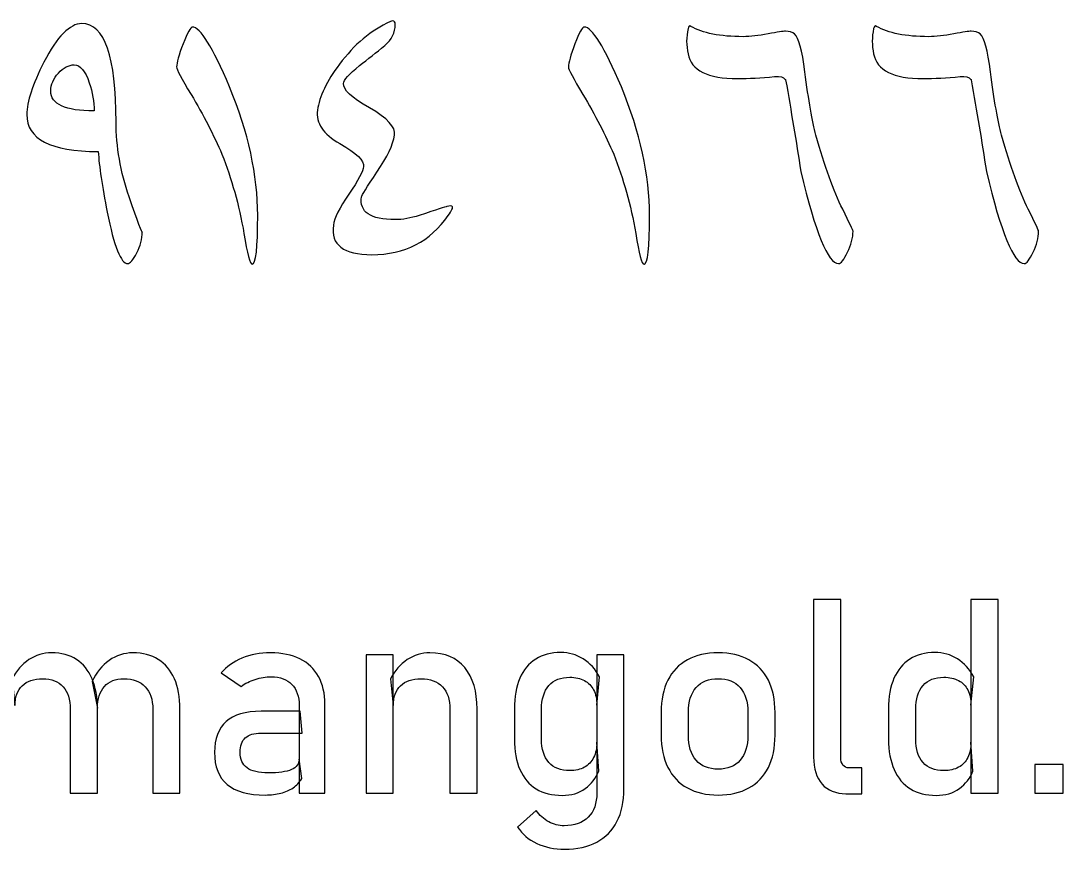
# Model space of a CAD drawing. Header units: millimetres. Extents: x -324 to 397, y -93 to 254.
# Drawn here: x 72.2 to 135.4, y 7.7 to 57.9 of the extents above; entities that cross this region are included whole.
import ezdxf

# ---------------------------------------------------------------- set-up
doc = ezdxf.new("R2010")
doc.units = ezdxf.units.MM
doc.header["$MEASUREMENT"] = 0
doc.layers.add('Layer 1', color=7, linetype='Continuous')

msp = doc.modelspace()

# ---------------------------------------------------------------- linework, layer by layer
at = {"layer": 'Layer 1', "color": 250}
for points, knots in [([(79.5674, 45.0931), (79.5674, 44.6763), (79.4562, 44.2525), (79.2339, 43.8218), (79.0116, 43.3911), (78.831, 43.1757), (78.692, 43.1757), (78.2752, 43.1757), (77.8584, 44.2178), (77.4415, 46.3019), (77.1359, 47.8581), (76.9552, 49.0808), (76.8997, 49.9701), (74.0096, 49.9701), (72.5646, 50.7204), (72.5646, 52.2209), (72.5646, 52.9712), (72.912, 54.0272), (73.6067, 55.3889), (74.4126, 56.945), (75.1768, 57.7231), (75.8993, 57.7231), (77.2887, 57.7231), (77.9834, 55.7362), (77.9834, 51.7624), (77.9834, 50.2618), (78.2474, 48.7474), (78.7754, 47.219), (79.3034, 45.6906), (79.5674, 44.982), (79.5674, 45.0931)], [0, 0, 0, 0, 0.1, 0.1, 0.1, 0.2, 0.2, 0.2, 0.3, 0.3, 0.3, 0.4, 0.4, 0.4, 0.5, 0.5, 0.5, 0.6, 0.6, 0.6, 0.7, 0.7, 0.7, 0.8, 0.8, 0.8, 0.9, 0.9, 0.9, 1, 1, 1, 1]), ([(86.5702, 46.0935), (86.5702, 44.1205), (86.459, 43.134), (86.2367, 43.134), (86.0978, 43.134), (85.931, 43.7593), (85.7365, 45.0098), (85.4308, 46.7327), (84.9862, 48.3305), (84.4026, 49.8033), (83.9024, 50.9705), (83.2772, 52.1793), (82.5269, 53.4298), (81.9433, 54.4024), (81.6516, 54.9581), (81.6516, 55.0971), (81.6516, 55.3472), (81.7836, 55.8126), (82.0476, 56.4935), (82.3115, 57.1743), (82.4991, 57.5147), (82.6103, 57.5147), (83.0827, 57.5147), (83.833, 56.3059), (84.8612, 53.8883), (86.0005, 51.1372), (86.5702, 48.5389), (86.5702, 46.0935)], [0, 0, 0, 0, 0.1111111, 0.1111111, 0.1111111, 0.2222222, 0.2222222, 0.2222222, 0.3333333, 0.3333333, 0.3333333, 0.4444444, 0.4444444, 0.4444444, 0.5555556, 0.5555556, 0.5555556, 0.6666667, 0.6666667, 0.6666667, 0.7777778, 0.7777778, 0.7777778, 0.8888889, 0.8888889, 0.8888889, 1, 1, 1, 1]), ([(98.1164, 46.0935), (97.0326, 44.5096), (95.4903, 43.7176), (93.4896, 43.7176), (91.7667, 43.7176), (90.9886, 44.3151), (91.1553, 45.51), (91.2109, 45.9268), (91.5235, 46.552), (92.0932, 47.3857), (92.6628, 48.2194), (92.9616, 48.7751), (92.9894, 49.053), (93.0449, 49.4143), (92.5656, 49.8797), (91.5513, 50.4494), (90.537, 51.0191), (90.0854, 51.693), (90.1966, 52.471), (90.3077, 53.3047), (90.7524, 54.2356), (91.5304, 55.2638), (92.4197, 56.4587), (93.4479, 57.3202), (94.615, 57.8482), (94.6706, 57.876), (94.7123, 57.8898), (94.74, 57.8898), (94.8512, 57.8898), (94.9068, 57.8204), (94.9068, 57.6814), (94.9068, 57.1812), (94.6984, 56.7505), (94.2815, 56.3893), (93.7535, 55.9724), (93.2395, 55.5695), (92.7393, 55.1804), (92.1001, 54.6525), (91.7805, 54.2912), (91.7805, 54.0967), (91.725, 53.7354), (92.246, 53.2422), (93.3437, 52.6169), (94.4413, 51.9917), (94.9485, 51.4429), (94.8651, 50.9705), (94.7817, 50.3869), (94.4274, 49.6366), (93.8022, 48.7196), (93.1769, 47.8025), (92.8643, 47.3023), (92.8643, 47.219), (92.7254, 46.3019), (93.4062, 45.8434), (94.9068, 45.8434), (95.3514, 45.8434), (95.8377, 45.9268), (96.3657, 46.0935), (97.4217, 46.4548), (97.9774, 46.6354), (98.033, 46.6354), (98.2275, 46.691), (98.3387, 46.691), (98.3665, 46.6354), (98.3943, 46.6076), (98.3873, 46.5451), (98.3456, 46.4478), (98.304, 46.3506), (98.2275, 46.2325), (98.1164, 46.0935)], [0, 0, 0, 0, 0.0434783, 0.0434783, 0.0434783, 0.0869565, 0.0869565, 0.0869565, 0.1304348, 0.1304348, 0.1304348, 0.173913, 0.173913, 0.173913, 0.2173913, 0.2173913, 0.2173913, 0.2608696, 0.2608696, 0.2608696, 0.3043478, 0.3043478, 0.3043478, 0.3478261, 0.3478261, 0.3478261, 0.3913043, 0.3913043, 0.3913043, 0.4347826, 0.4347826, 0.4347826, 0.4782609, 0.4782609, 0.4782609, 0.5217391, 0.5217391, 0.5217391, 0.5652174, 0.5652174, 0.5652174, 0.6086957, 0.6086957, 0.6086957, 0.6521739, 0.6521739, 0.6521739, 0.6956522, 0.6956522, 0.6956522, 0.7391304, 0.7391304, 0.7391304, 0.7826087, 0.7826087, 0.7826087, 0.826087, 0.826087, 0.826087, 0.8695652, 0.8695652, 0.8695652, 0.9130435, 0.9130435, 0.9130435, 0.9565217, 0.9565217, 0.9565217, 1, 1, 1, 1]), ([(110.3276, 46.0935), (110.3276, 44.1205), (110.2164, 43.134), (109.9941, 43.134), (109.8552, 43.134), (109.6884, 43.7593), (109.4939, 45.0098), (109.1882, 46.7327), (108.7436, 48.3305), (108.16, 49.8033), (107.6598, 50.9705), (107.0346, 52.1793), (106.2843, 53.4298), (105.7007, 54.4024), (105.409, 54.9581), (105.409, 55.0971), (105.409, 55.3472), (105.541, 55.8126), (105.805, 56.4935), (106.0689, 57.1743), (106.2565, 57.5147), (106.3677, 57.5147), (106.8401, 57.5147), (107.5904, 56.3059), (108.6186, 53.8883), (109.7579, 51.1372), (110.3276, 48.5389), (110.3276, 46.0935)], [0, 0, 0, 0, 0.1111111, 0.1111111, 0.1111111, 0.2222222, 0.2222222, 0.2222222, 0.3333333, 0.3333333, 0.3333333, 0.4444444, 0.4444444, 0.4444444, 0.5555556, 0.5555556, 0.5555556, 0.6666667, 0.6666667, 0.6666667, 0.7777778, 0.7777778, 0.7777778, 0.8888889, 0.8888889, 0.8888889, 1, 1, 1, 1]), ([(122.6658, 45.1348), (122.6658, 44.7458), (122.5546, 44.322), (122.3323, 43.8635), (122.11, 43.405), (121.9294, 43.1757), (121.7904, 43.1757), (121.1513, 43.1757), (120.3871, 45.0376), (119.4978, 48.7612), (119.22, 50.5675), (118.9143, 52.4155), (118.5808, 54.3051), (118.5808, 54.3329), (118.5669, 54.3468), (118.5391, 54.3468), (118.4558, 54.4857), (118.2473, 54.5413), (117.9139, 54.5135), (117.0802, 54.4301), (116.3299, 54.3885), (115.663, 54.3885), (113.8567, 54.3885), (112.8563, 54.8887), (112.6618, 55.8891), (112.5507, 56.3893), (112.5507, 56.9033), (112.6618, 57.4313), (112.6896, 57.5703), (112.7452, 57.612), (112.8285, 57.5564), (113.5511, 57.1396), (114.607, 56.9311), (115.9965, 56.9311), (116.4411, 56.9311), (116.9482, 56.9867), (117.5179, 57.0979), (118.0876, 57.209), (118.4419, 57.2646), (118.5808, 57.2646), (118.8031, 57.2646), (118.9838, 57.209), (119.1227, 57.0979), (119.3728, 56.8756), (119.5812, 56.1114), (119.7479, 54.8053), (119.9703, 53.0546), (120.1926, 51.7763), (120.4149, 50.9705), (120.9429, 49.0808), (121.4847, 47.5802), (122.0405, 46.4687), (122.4573, 45.635), (122.6658, 45.1904), (122.6658, 45.1348)], [0, 0, 0, 0, 0.0555556, 0.0555556, 0.0555556, 0.1111111, 0.1111111, 0.1111111, 0.1666667, 0.1666667, 0.1666667, 0.2222222, 0.2222222, 0.2222222, 0.2777778, 0.2777778, 0.2777778, 0.3333333, 0.3333333, 0.3333333, 0.3888889, 0.3888889, 0.3888889, 0.4444444, 0.4444444, 0.4444444, 0.5, 0.5, 0.5, 0.5555556, 0.5555556, 0.5555556, 0.6111111, 0.6111111, 0.6111111, 0.6666667, 0.6666667, 0.6666667, 0.7222222, 0.7222222, 0.7222222, 0.7777778, 0.7777778, 0.7777778, 0.8333333, 0.8333333, 0.8333333, 0.8888889, 0.8888889, 0.8888889, 0.9444444, 0.9444444, 0.9444444, 1, 1, 1, 1]), ([(133.9202, 45.1348), (133.9202, 44.7458), (133.809, 44.322), (133.5867, 43.8635), (133.3644, 43.405), (133.1838, 43.1757), (133.0448, 43.1757), (132.4057, 43.1757), (131.6415, 45.0376), (130.7522, 48.7612), (130.4744, 50.5675), (130.1687, 52.4155), (129.8352, 54.3051), (129.8352, 54.3329), (129.8213, 54.3468), (129.7935, 54.3468), (129.7102, 54.4857), (129.5017, 54.5413), (129.1683, 54.5135), (128.3346, 54.4301), (127.5843, 54.3885), (126.9174, 54.3885), (125.1111, 54.3885), (124.1107, 54.8887), (123.9162, 55.8891), (123.8051, 56.3893), (123.8051, 56.9033), (123.9162, 57.4313), (123.944, 57.5703), (123.9996, 57.612), (124.0829, 57.5564), (124.8055, 57.1396), (125.8614, 56.9311), (127.2509, 56.9311), (127.6955, 56.9311), (128.2026, 56.9867), (128.7723, 57.0979), (129.342, 57.209), (129.6963, 57.2646), (129.8352, 57.2646), (130.0575, 57.2646), (130.2382, 57.209), (130.3771, 57.0979), (130.6272, 56.8756), (130.8356, 56.1114), (131.0023, 54.8053), (131.2247, 53.0546), (131.447, 51.7763), (131.6693, 50.9705), (132.1973, 49.0808), (132.7391, 47.5802), (133.2949, 46.4687), (133.7117, 45.635), (133.9202, 45.1904), (133.9202, 45.1348)], [0, 0, 0, 0, 0.0555556, 0.0555556, 0.0555556, 0.1111111, 0.1111111, 0.1111111, 0.1666667, 0.1666667, 0.1666667, 0.2222222, 0.2222222, 0.2222222, 0.2777778, 0.2777778, 0.2777778, 0.3333333, 0.3333333, 0.3333333, 0.3888889, 0.3888889, 0.3888889, 0.4444444, 0.4444444, 0.4444444, 0.5, 0.5, 0.5, 0.5555556, 0.5555556, 0.5555556, 0.6111111, 0.6111111, 0.6111111, 0.6666667, 0.6666667, 0.6666667, 0.7222222, 0.7222222, 0.7222222, 0.7777778, 0.7777778, 0.7777778, 0.8333333, 0.8333333, 0.8333333, 0.8888889, 0.8888889, 0.8888889, 0.9444444, 0.9444444, 0.9444444, 1, 1, 1, 1]), ([(76.6496, 52.4294), (76.6496, 52.9851), (76.5523, 53.5548), (76.3578, 54.1384), (76.1077, 54.8609), (75.802, 55.2221), (75.4407, 55.2221), (75.1073, 55.2221), (74.7877, 55.0554), (74.482, 54.7219), (74.1764, 54.3885), (74.0235, 54.0272), (74.0235, 53.6382), (74.0235, 52.8323), (74.8989, 52.4294), (76.6496, 52.4294)], [0, 0, 0, 0, 0.2, 0.2, 0.2, 0.4, 0.4, 0.4, 0.6, 0.6, 0.6, 0.8, 0.8, 0.8, 1, 1, 1, 1]), ([(121.9226, 13.2503), (121.9226, 13.0465), (121.9694, 12.8896), (122.0575, 12.7795), (122.1456, 12.6694), (122.2695, 12.6143), (122.4319, 12.6143), (122.4319, 12.6143), (123.2055, 12.6143), (123.2055, 12.6143), (123.2055, 12.6143), (123.2055, 11.0478), (123.2055, 11.0478), (123.2055, 11.0478), (122.2392, 11.0478), (122.2392, 11.0478), (121.6142, 11.0478), (121.1325, 11.2433), (120.7911, 11.6287), (120.4497, 12.0169), (120.279, 12.562), (120.279, 13.2668), (120.279, 13.2668), (120.279, 22.8172), (120.279, 22.8172), (120.279, 22.8172), (121.9226, 22.8172), (121.9226, 22.8172), (121.9226, 22.8172), (121.9226, 13.2503), (121.9226, 13.2503)], [0, 0, 0, 0, 0.1, 0.1, 0.1, 0.2, 0.2, 0.2, 0.3, 0.3, 0.3, 0.4, 0.4, 0.4, 0.5, 0.5, 0.5, 0.6, 0.6, 0.6, 0.7, 0.7, 0.7, 0.8, 0.8, 0.8, 0.9, 0.9, 0.9, 1, 1, 1, 1]), ([(129.8184, 22.8172), (129.8184, 22.8172), (131.4648, 22.8172), (131.4648, 22.8172), (131.4648, 22.8172), (131.4648, 11.0891), (131.4648, 11.0891), (131.4648, 11.0891), (129.8184, 11.0891), (129.8184, 11.0891), (129.8184, 11.0891), (129.8184, 22.8172), (129.8184, 22.8172)], [0, 0, 0, 0, 0.25, 0.25, 0.25, 0.5, 0.5, 0.5, 0.75, 0.75, 0.75, 1, 1, 1, 1]), ([(105.0269, 10.9432), (104.4129, 10.9432), (103.8898, 11.0781), (103.4576, 11.3424), (103.0254, 11.6094), (102.695, 11.9976), (102.4693, 12.5097), (102.2435, 13.019), (102.1306, 13.6329), (102.1306, 14.3488), (102.1306, 14.3488), (102.1306, 16.1933), (102.1306, 16.1933), (102.1306, 16.9146), (102.2407, 17.5313), (102.461, 18.0406), (102.6812, 18.5527), (103.0034, 18.9409), (103.4246, 19.2079), (103.8458, 19.4722), (104.3524, 19.6071), (104.9443, 19.6071), (105.4398, 19.6071), (105.8941, 19.4777), (106.3043, 19.219), (106.7145, 18.9602), (107.0476, 18.5995), (107.3009, 18.1315), (107.3009, 18.1315), (107.1302, 16.4218), (107.1302, 16.4218), (107.1302, 16.7742), (107.0669, 17.0798), (106.9375, 17.3331), (106.8081, 17.5836), (106.6209, 17.7763), (106.3759, 17.9085), (106.1309, 18.0406), (105.8363, 18.1067), (105.4866, 18.1067), (104.9415, 18.1067), (104.5231, 17.936), (104.223, 17.5974), (103.9256, 17.2588), (103.777, 16.7825), (103.777, 16.1713), (103.777, 16.1713), (103.777, 14.3488), (103.777, 14.3488), (103.777, 13.7403), (103.9256, 13.2695), (104.223, 12.9392), (104.5231, 12.6088), (104.9415, 12.4436), (105.4866, 12.4436), (105.8363, 12.4436), (106.1309, 12.5124), (106.3759, 12.6501), (106.6209, 12.7878), (106.8081, 12.9832), (106.9375, 13.242), (107.0669, 13.5008), (107.1302, 13.8091), (107.1302, 14.1698), (107.1302, 14.1698), (107.2431, 12.4051), (107.2431, 12.4051), (107.0779, 11.9894), (106.8054, 11.6425), (106.4254, 11.3644), (106.0455, 11.0836), (105.5802, 10.9432), (105.0269, 10.9432)], [0, 0, 0, 0, 0.0416667, 0.0416667, 0.0416667, 0.0833333, 0.0833333, 0.0833333, 0.125, 0.125, 0.125, 0.1666667, 0.1666667, 0.1666667, 0.2083333, 0.2083333, 0.2083333, 0.25, 0.25, 0.25, 0.2916667, 0.2916667, 0.2916667, 0.3333333, 0.3333333, 0.3333333, 0.375, 0.375, 0.375, 0.4166667, 0.4166667, 0.4166667, 0.4583333, 0.4583333, 0.4583333, 0.5, 0.5, 0.5, 0.5416667, 0.5416667, 0.5416667, 0.5833333, 0.5833333, 0.5833333, 0.625, 0.625, 0.625, 0.6666667, 0.6666667, 0.6666667, 0.7083333, 0.7083333, 0.7083333, 0.75, 0.75, 0.75, 0.7916667, 0.7916667, 0.7916667, 0.8333333, 0.8333333, 0.8333333, 0.875, 0.875, 0.875, 0.9166667, 0.9166667, 0.9166667, 0.9583333, 0.9583333, 0.9583333, 1, 1, 1, 1]), ([(127.7151, 10.9432), (127.1011, 10.9432), (126.578, 11.0781), (126.1458, 11.3424), (125.7136, 11.6094), (125.3832, 11.9976), (125.1575, 12.5097), (124.9317, 13.019), (124.8188, 13.6329), (124.8188, 14.3488), (124.8188, 14.3488), (124.8188, 16.1933), (124.8188, 16.1933), (124.8188, 16.9146), (124.9289, 17.5313), (125.1492, 18.0406), (125.3694, 18.5527), (125.6916, 18.9409), (126.1128, 19.2079), (126.534, 19.4722), (127.0406, 19.6071), (127.6325, 19.6071), (128.128, 19.6071), (128.5823, 19.4777), (128.9925, 19.219), (129.4027, 18.9602), (129.7358, 18.5995), (129.9891, 18.1315), (129.9891, 18.1315), (129.8184, 16.4218), (129.8184, 16.4218), (129.8184, 16.7742), (129.7551, 17.0798), (129.6257, 17.3331), (129.4963, 17.5836), (129.3091, 17.7763), (129.0641, 17.9085), (128.8191, 18.0406), (128.5245, 18.1067), (128.1748, 18.1067), (127.6297, 18.1067), (127.2113, 17.936), (126.9112, 17.5974), (126.6138, 17.2588), (126.4652, 16.7825), (126.4652, 16.1713), (126.4652, 16.1713), (126.4652, 14.3488), (126.4652, 14.3488), (126.4652, 13.7403), (126.6138, 13.2695), (126.9112, 12.9392), (127.2113, 12.6088), (127.6297, 12.4436), (128.1748, 12.4436), (128.5245, 12.4436), (128.8191, 12.5124), (129.0641, 12.6501), (129.3091, 12.7878), (129.4963, 12.9832), (129.6257, 13.242), (129.7551, 13.5008), (129.8184, 13.8091), (129.8184, 14.1698), (129.8184, 14.1698), (129.9313, 12.4051), (129.9313, 12.4051), (129.7661, 11.9894), (129.4936, 11.6425), (129.1136, 11.3644), (128.7337, 11.0836), (128.2684, 10.9432), (127.7151, 10.9432)], [0, 0, 0, 0, 0.0416667, 0.0416667, 0.0416667, 0.0833333, 0.0833333, 0.0833333, 0.125, 0.125, 0.125, 0.1666667, 0.1666667, 0.1666667, 0.2083333, 0.2083333, 0.2083333, 0.25, 0.25, 0.25, 0.2916667, 0.2916667, 0.2916667, 0.3333333, 0.3333333, 0.3333333, 0.375, 0.375, 0.375, 0.4166667, 0.4166667, 0.4166667, 0.4583333, 0.4583333, 0.4583333, 0.5, 0.5, 0.5, 0.5416667, 0.5416667, 0.5416667, 0.5833333, 0.5833333, 0.5833333, 0.625, 0.625, 0.625, 0.6666667, 0.6666667, 0.6666667, 0.7083333, 0.7083333, 0.7083333, 0.75, 0.75, 0.75, 0.7916667, 0.7916667, 0.7916667, 0.8333333, 0.8333333, 0.8333333, 0.875, 0.875, 0.875, 0.9166667, 0.9166667, 0.9166667, 0.9583333, 0.9583333, 0.9583333, 1, 1, 1, 1]), ([(75.2055, 16.163), (75.2055, 16.7549), (75.0596, 17.212), (74.7705, 17.5341), (74.4787, 17.8562), (74.0685, 18.0186), (73.5371, 18.0186), (72.9975, 18.0186), (72.5846, 17.8755), (72.29, 17.5891), (71.9982, 17.3056), (71.8495, 16.9036), (71.8495, 16.3888), (71.8495, 16.3888), (71.6815, 18.0021), (71.6815, 18.0021), (71.9403, 18.5059), (72.2762, 18.8968), (72.6947, 19.1722), (73.1104, 19.4447), (73.5702, 19.5824), (74.0767, 19.5824), (74.6631, 19.5824), (75.1642, 19.4502), (75.5772, 19.1832), (75.9901, 18.9161), (76.3067, 18.5279), (76.5242, 18.0186), (76.7417, 17.5065), (76.8518, 16.8898), (76.8518, 16.1713), (76.8518, 16.1713), (76.8518, 11.0891), (76.8518, 11.0891), (76.8518, 11.0891), (75.2055, 11.0891), (75.2055, 11.0891), (75.2055, 11.0891), (75.2055, 16.163), (75.2055, 16.163)], [0, 0, 0, 0, 0.0769231, 0.0769231, 0.0769231, 0.1538462, 0.1538462, 0.1538462, 0.2307692, 0.2307692, 0.2307692, 0.3076923, 0.3076923, 0.3076923, 0.3846154, 0.3846154, 0.3846154, 0.4615385, 0.4615385, 0.4615385, 0.5384615, 0.5384615, 0.5384615, 0.6153846, 0.6153846, 0.6153846, 0.6923077, 0.6923077, 0.6923077, 0.7692308, 0.7692308, 0.7692308, 0.8461538, 0.8461538, 0.8461538, 0.9230769, 0.9230769, 0.9230769, 1, 1, 1, 1]), ([(80.2078, 16.163), (80.2078, 16.7549), (80.0537, 17.212), (79.7481, 17.5341), (79.4397, 17.8562), (79.0103, 18.0186), (78.4569, 18.0186), (77.9448, 18.0186), (77.5511, 17.8617), (77.2703, 17.5506), (76.9922, 17.2367), (76.8518, 16.7962), (76.8518, 16.2264), (76.8518, 16.2264), (76.5215, 17.8397), (76.5215, 17.8397), (76.783, 18.393), (77.1327, 18.8225), (77.5649, 19.1254), (77.9971, 19.4309), (78.4762, 19.5824), (78.9965, 19.5824), (79.5994, 19.5824), (80.1142, 19.4502), (80.541, 19.1832), (80.9677, 18.9161), (81.2953, 18.5279), (81.5183, 18.0186), (81.7413, 17.5065), (81.8514, 16.8898), (81.8514, 16.1713), (81.8514, 16.1713), (81.8514, 11.0891), (81.8514, 11.0891), (81.8514, 11.0891), (80.2078, 11.0891), (80.2078, 11.0891), (80.2078, 11.0891), (80.2078, 16.163), (80.2078, 16.163)], [0, 0, 0, 0, 0.0769231, 0.0769231, 0.0769231, 0.1538462, 0.1538462, 0.1538462, 0.2307692, 0.2307692, 0.2307692, 0.3076923, 0.3076923, 0.3076923, 0.3846154, 0.3846154, 0.3846154, 0.4615385, 0.4615385, 0.4615385, 0.5384615, 0.5384615, 0.5384615, 0.6153846, 0.6153846, 0.6153846, 0.6923077, 0.6923077, 0.6923077, 0.7692308, 0.7692308, 0.7692308, 0.8461538, 0.8461538, 0.8461538, 0.9230769, 0.9230769, 0.9230769, 1, 1, 1, 1]), ([(89.081, 16.397), (89.081, 16.9449), (88.9324, 17.3716), (88.6405, 17.6745), (88.346, 17.9773), (87.933, 18.1315), (87.3934, 18.1315), (87.0603, 18.1315), (86.7327, 18.0792), (86.4133, 17.9773), (86.0939, 17.8755), (85.8104, 17.7323), (85.5626, 17.5506), (85.5626, 17.5506), (84.3623, 18.3738), (84.3623, 18.3738), (84.6789, 18.7537), (85.0973, 19.051), (85.6149, 19.263), (86.1352, 19.475), (86.7106, 19.5824), (87.3466, 19.5824), (88.0404, 19.5824), (88.6323, 19.4612), (89.1278, 19.2162), (89.6234, 18.9712), (90.0006, 18.616), (90.2566, 18.1508), (90.5154, 17.6855), (90.6448, 17.1239), (90.6448, 16.4686), (90.6448, 16.4686), (90.6448, 11.0891), (90.6448, 11.0891), (90.6448, 11.0891), (89.081, 11.0891), (89.081, 11.0891), (89.081, 11.0891), (89.081, 16.397), (89.081, 16.397)], [0, 0, 0, 0, 0.0769231, 0.0769231, 0.0769231, 0.1538462, 0.1538462, 0.1538462, 0.2307692, 0.2307692, 0.2307692, 0.3076923, 0.3076923, 0.3076923, 0.3846154, 0.3846154, 0.3846154, 0.4615385, 0.4615385, 0.4615385, 0.5384615, 0.5384615, 0.5384615, 0.6153846, 0.6153846, 0.6153846, 0.6923077, 0.6923077, 0.6923077, 0.7692308, 0.7692308, 0.7692308, 0.8461538, 0.8461538, 0.8461538, 0.9230769, 0.9230769, 0.9230769, 1, 1, 1, 1]), ([(93.1446, 19.4612), (93.1446, 19.4612), (94.7882, 19.4612), (94.7882, 19.4612), (94.7882, 19.4612), (94.7882, 11.0891), (94.7882, 11.0891), (94.7882, 11.0891), (93.1446, 11.0891), (93.1446, 11.0891), (93.1446, 11.0891), (93.1446, 19.4612), (93.1446, 19.4612)], [0, 0, 0, 0, 0.25, 0.25, 0.25, 0.5, 0.5, 0.5, 0.75, 0.75, 0.75, 1, 1, 1, 1]), ([(98.224, 16.163), (98.224, 16.7549), (98.0726, 17.212), (97.7643, 17.5341), (97.4587, 17.8562), (97.0292, 18.0186), (96.4758, 18.0186), (95.9362, 18.0186), (95.5233, 17.8755), (95.2287, 17.5891), (94.9369, 17.3056), (94.7882, 16.9036), (94.7882, 16.3888), (94.7882, 16.3888), (94.6202, 18.0021), (94.6202, 18.0021), (94.879, 18.5059), (95.2149, 18.8968), (95.6334, 19.1722), (96.0491, 19.4447), (96.5089, 19.5824), (97.0154, 19.5824), (97.9239, 19.5824), (98.626, 19.285), (99.1243, 18.6904), (99.6226, 18.0957), (99.8704, 17.256), (99.8704, 16.1713), (99.8704, 16.1713), (99.8704, 11.0891), (99.8704, 11.0891), (99.8704, 11.0891), (98.224, 11.0891), (98.224, 11.0891), (98.224, 11.0891), (98.224, 16.163), (98.224, 16.163)], [0, 0, 0, 0, 0.0833333, 0.0833333, 0.0833333, 0.1666667, 0.1666667, 0.1666667, 0.25, 0.25, 0.25, 0.3333333, 0.3333333, 0.3333333, 0.4166667, 0.4166667, 0.4166667, 0.5, 0.5, 0.5, 0.5833333, 0.5833333, 0.5833333, 0.6666667, 0.6666667, 0.6666667, 0.75, 0.75, 0.75, 0.8333333, 0.8333333, 0.8333333, 0.9166667, 0.9166667, 0.9166667, 1, 1, 1, 1]), ([(105.1783, 7.6863), (104.5506, 7.6863), (103.9862, 7.8019), (103.4906, 8.0359), (102.9923, 8.2699), (102.6069, 8.6003), (102.3316, 9.0243), (102.3316, 9.0243), (102.3316, 9.0243), (102.3316, 9.0243), (102.3316, 9.0243), (103.4438, 10.0319), (103.4438, 10.0319), (103.4438, 10.0319), (103.4438, 10.0319), (103.4438, 10.0319), (103.6613, 9.7373), (103.9174, 9.5088), (104.2147, 9.3464), (104.5148, 9.1867), (104.8259, 9.1041), (105.1535, 9.1041), (105.784, 9.1041), (106.2713, 9.2776), (106.6154, 9.6245), (106.9595, 9.9713), (107.1302, 10.4614), (107.1302, 11.0974), (107.1302, 11.0974), (107.1302, 19.4612), (107.1302, 19.4612), (107.1302, 19.4612), (108.7766, 19.4612), (108.7766, 19.4612), (108.7766, 19.4612), (108.7766, 11.3396), (108.7766, 11.3396), (108.7766, 10.5715), (108.6362, 9.9108), (108.3526, 9.3629), (108.0718, 8.8151), (107.6616, 8.3966), (107.122, 8.113), (106.5851, 7.8267), (105.9381, 7.6863), (105.1783, 7.6863)], [0, 0, 0, 0, 0.0666667, 0.0666667, 0.0666667, 0.1333333, 0.1333333, 0.1333333, 0.2, 0.2, 0.2, 0.2666667, 0.2666667, 0.2666667, 0.3333333, 0.3333333, 0.3333333, 0.4, 0.4, 0.4, 0.4666667, 0.4666667, 0.4666667, 0.5333333, 0.5333333, 0.5333333, 0.6, 0.6, 0.6, 0.6666667, 0.6666667, 0.6666667, 0.7333333, 0.7333333, 0.7333333, 0.8, 0.8, 0.8, 0.8666667, 0.8666667, 0.8666667, 0.9333333, 0.9333333, 0.9333333, 1, 1, 1, 1]), ([(114.4865, 10.968), (113.7597, 10.968), (113.1402, 11.1111), (112.6227, 11.3947), (112.1078, 11.681), (111.7114, 12.0967), (111.4416, 12.6418), (111.169, 13.1869), (111.0341, 13.8449), (111.0341, 14.613), (111.0341, 14.613), (111.0341, 15.9758), (111.0341, 15.9758), (111.0341, 16.7357), (111.169, 17.3854), (111.4416, 17.925), (111.7114, 18.4646), (112.1078, 18.8776), (112.6227, 19.1584), (113.1402, 19.442), (113.7597, 19.5824), (114.4865, 19.5824), (115.2106, 19.5824), (115.8327, 19.442), (116.3503, 19.1584), (116.8652, 18.8776), (117.2588, 18.4646), (117.5314, 17.925), (117.8012, 17.3854), (117.9389, 16.7357), (117.9389, 15.9758), (117.9389, 15.9758), (117.9389, 14.5883), (117.9389, 14.5883), (117.9389, 13.8257), (117.8012, 13.1732), (117.5314, 12.6336), (117.2588, 12.094), (116.8652, 11.681), (116.3503, 11.3947), (115.8327, 11.1111), (115.2106, 10.968), (114.4865, 10.968)], [0, 0, 0, 0, 0.0714286, 0.0714286, 0.0714286, 0.1428571, 0.1428571, 0.1428571, 0.2142857, 0.2142857, 0.2142857, 0.2857143, 0.2857143, 0.2857143, 0.3571429, 0.3571429, 0.3571429, 0.4285714, 0.4285714, 0.4285714, 0.5, 0.5, 0.5, 0.5714286, 0.5714286, 0.5714286, 0.6428571, 0.6428571, 0.6428571, 0.7142857, 0.7142857, 0.7142857, 0.7857143, 0.7857143, 0.7857143, 0.8571429, 0.8571429, 0.8571429, 0.9285714, 0.9285714, 0.9285714, 1, 1, 1, 1]), ([(114.4865, 12.5317), (115.0619, 12.5317), (115.5051, 12.7134), (115.8217, 13.0741), (116.1356, 13.4347), (116.2925, 13.9385), (116.2925, 14.5883), (116.2925, 14.5883), (116.2925, 15.9758), (116.2925, 15.9758), (116.2925, 16.6283), (116.1356, 17.1294), (115.8217, 17.4845), (115.5051, 17.8397), (115.0619, 18.0186), (114.4865, 18.0186), (113.9111, 18.0186), (113.4651, 17.8397), (113.1512, 17.4845), (112.8374, 17.1294), (112.6805, 16.6283), (112.6805, 15.9758), (112.6805, 15.9758), (112.6805, 14.5883), (112.6805, 14.5883), (112.6805, 13.9385), (112.8374, 13.4347), (113.1512, 13.0741), (113.4651, 12.7134), (113.9111, 12.5317), (114.4865, 12.5317)], [0, 0, 0, 0, 0.1, 0.1, 0.1, 0.2, 0.2, 0.2, 0.3, 0.3, 0.3, 0.4, 0.4, 0.4, 0.5, 0.5, 0.5, 0.6, 0.6, 0.6, 0.7, 0.7, 0.7, 0.8, 0.8, 0.8, 0.9, 0.9, 0.9, 1, 1, 1, 1]), ([(87.03, 10.968), (85.9976, 10.968), (85.2267, 11.1827), (84.7174, 11.6094), (84.2053, 12.0362), (83.9493, 12.6859), (83.9493, 13.5559), (83.9493, 14.3845), (84.1833, 15.0067), (84.6513, 15.4197), (85.1194, 15.8354), (85.8269, 16.0419), (86.774, 16.0419), (86.774, 16.0419), (89.1526, 16.0419), (89.1526, 16.0419), (89.1526, 16.0419), (89.2655, 14.7177), (89.2655, 14.7177), (89.2655, 14.7177), (86.7822, 14.7177), (86.7822, 14.7177), (86.35, 14.7177), (86.0306, 14.6241), (85.8159, 14.4313), (85.6039, 14.2414), (85.4993, 13.9496), (85.4993, 13.5559), (85.4993, 13.1319), (85.6397, 12.818), (85.9233, 12.6143), (86.2041, 12.4078), (86.6335, 12.306), (87.2089, 12.306), (87.8366, 12.306), (88.3074, 12.3748), (88.6158, 12.5097), (88.9241, 12.6418), (89.081, 12.8538), (89.081, 13.1374), (89.081, 13.1374), (89.249, 11.9591), (89.249, 11.9591), (89.1031, 11.7333), (88.9241, 11.5489), (88.7121, 11.403), (88.5001, 11.2598), (88.2551, 11.1497), (87.9743, 11.0781), (87.6962, 11.0038), (87.3796, 10.968), (87.03, 10.968)], [0, 0, 0, 0, 0.0588235, 0.0588235, 0.0588235, 0.1176471, 0.1176471, 0.1176471, 0.1764706, 0.1764706, 0.1764706, 0.2352941, 0.2352941, 0.2352941, 0.2941176, 0.2941176, 0.2941176, 0.3529412, 0.3529412, 0.3529412, 0.4117647, 0.4117647, 0.4117647, 0.4705882, 0.4705882, 0.4705882, 0.5294118, 0.5294118, 0.5294118, 0.5882353, 0.5882353, 0.5882353, 0.6470588, 0.6470588, 0.6470588, 0.7058824, 0.7058824, 0.7058824, 0.7647059, 0.7647059, 0.7647059, 0.8235294, 0.8235294, 0.8235294, 0.8823529, 0.8823529, 0.8823529, 0.9411765, 0.9411765, 0.9411765, 1, 1, 1, 1]), ([(133.681, 12.8153), (133.681, 12.8153), (135.4072, 12.8153), (135.4072, 12.8153), (135.4072, 12.8153), (135.4072, 11.0891), (135.4072, 11.0891), (135.4072, 11.0891), (133.681, 11.0891), (133.681, 11.0891), (133.681, 11.0891), (133.681, 12.8153), (133.681, 12.8153)], [0, 0, 0, 0, 0.25, 0.25, 0.25, 0.5, 0.5, 0.5, 0.75, 0.75, 0.75, 1, 1, 1, 1])]:
    msp.add_open_spline(points, degree=3, knots=knots, dxfattribs=at)

doc.saveas('drawing.dxf')
